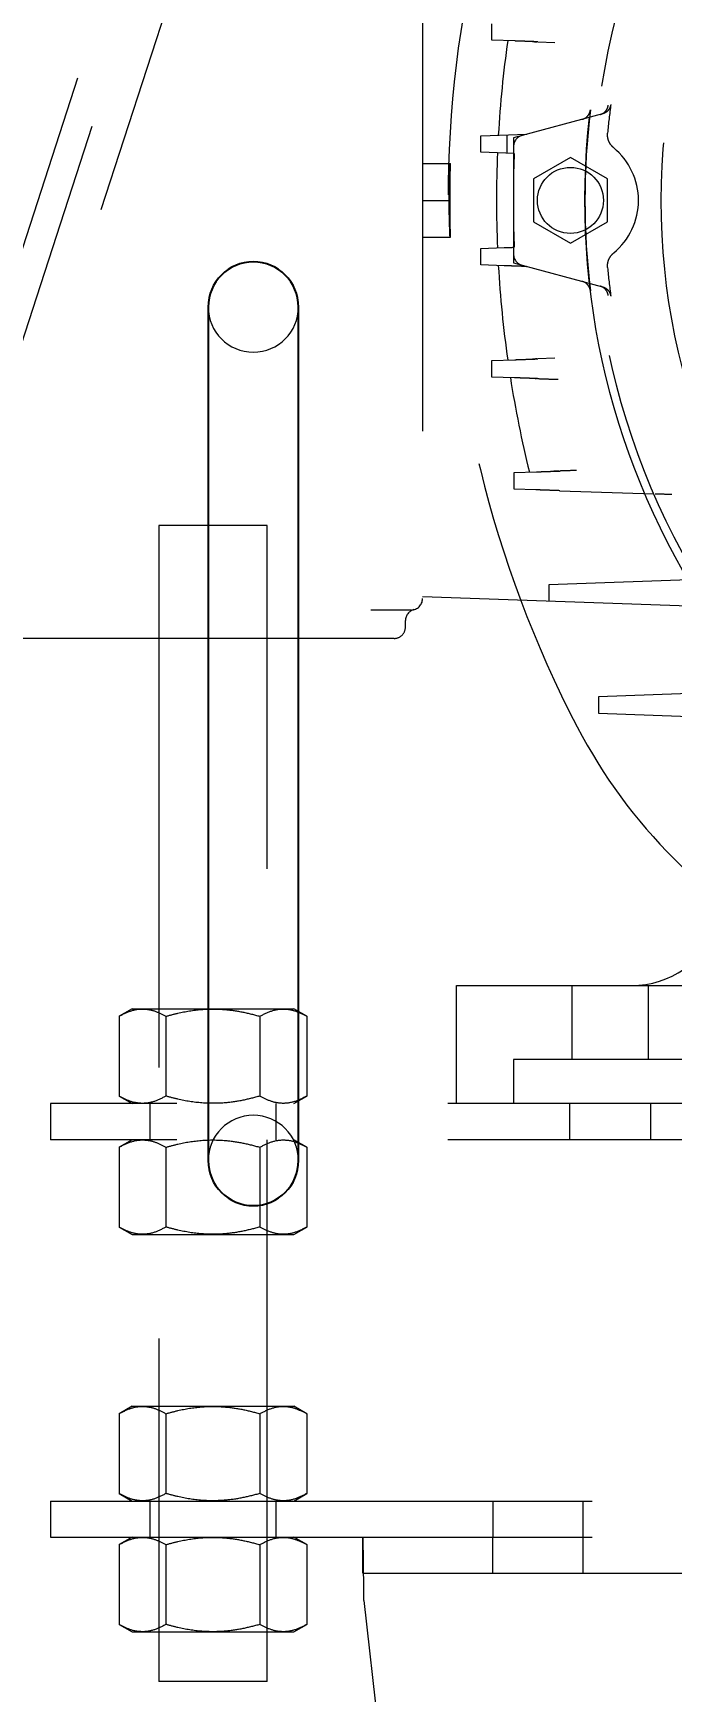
# Model space of a CAD drawing. Header units: millimetres. Extents: x 1293 to 41893, y 1011 to 26911.
# Drawn here: x 16592.9 to 16667.7, y 6596.1 to 6790.5 of the extents above; entities that cross this region are included whole.
import ezdxf

# ---------------------------------------------------------------- set-up
doc = ezdxf.new("R2010")
doc.units = ezdxf.units.MM
doc.header["$LTSCALE"] = 50
doc.linetypes.add('HIDDEN', pattern=[1.905, 1.27, -0.635])
doc.layers.add('CAPA_1', color=7, linetype='Continuous')
doc.styles.add('SLDTEXTSTYLE0', font='TXT', dxfattribs={"width": 0.75})
doc.dimstyles.new('SLDDIMSTYLE0', dxfattribs={"dimtxt": 100, "dimasz": 100, "dimexe": 0, "dimexo": 0.0625, "dimgap": 25, "dimtad": 2, "dimdec": 0, "dimlfac": 1.5, "dimrnd": 1e-09, "dimzin": 12, "dimdsep": 46, "dimtxsty": 'SLDTEXTSTYLE0', "dimsah": 1, "dimcen": 0.09, "dimadec": 0, "dimazin": 3, "dimtfac": 1, "dimtdec": 0, "dimtofl": 0, "dimtmove": 0, "dimatfit": 3, "dimfxl": 1, "dimfrac": 2, "dimtolj": 1, "dimtzin": 12, "dimarcsym": 0})

# ---------------------------------------------------------------- blocks, each defined once
blk = doc.blocks.new('_D_5')
at = {"layer": 'CAPA_1', "transparency": 16777216}
for p, q in [((11574.4, 7831.18), (17588.06, 7831.18)), ((17538.06, 7831.18), (17538.06, 4708.49)), ((16485.16, 4708.49), (17588.06, 4708.49))]:
    blk.add_line(p, q, dxfattribs=at)
for points in [[(17538.06, 7831.18), (17522.68, 7731.18), (17553.45, 7731.18)], [(17538.06, 4708.49), (17553.45, 4808.49), (17522.68, 4808.49)]]:
    blk.add_solid(points, dxfattribs=at)
at = {"layer": 'CAPA_1', "transparency": 16777216, "insert": (17409.15, 6122.06), "char_height": 100, "attachment_point": 1, "rotation": 90, "style": 'SLDTEXTSTYLE0'}
blk.add_mtext('4684', dxfattribs=at)
blk = doc.blocks.new('_D_14')
at = {"layer": 'CAPA_1', "transparency": 16777216}
for p, q in [((14179.91, 6343.65), (14179.91, 7568.73)), ((16745.16, 6492), (16745.16, 7568.73)), ((14179.91, 7518.73), (16745.16, 7518.73))]:
    blk.add_line(p, q, dxfattribs=at)
for points in [[(14179.91, 7518.73), (14279.91, 7503.34), (14279.91, 7534.11)], [(16745.16, 7518.73), (16645.16, 7534.11), (16645.16, 7503.34)]]:
    blk.add_solid(points, dxfattribs=at)
at = {"layer": 'CAPA_1', "transparency": 16777216, "insert": (15314.76, 7647.63), "char_height": 100, "attachment_point": 1, "style": 'SLDTEXTSTYLE0'}
blk.add_mtext('3848', dxfattribs=at)
blk = doc.blocks.new('_D_15')
at = {"layer": 'CAPA_1', "transparency": 16777216}
for p, q in [((6530.12, 8742.38), (6530.12, 9415.65)), ((16745.16, 6492), (16745.16, 9415.65)), ((6530.12, 9365.65), (16745.16, 9365.65))]:
    blk.add_line(p, q, dxfattribs=at)
for points in [[(6530.12, 9365.65), (6630.12, 9350.26), (6630.12, 9381.03)], [(16745.16, 9365.65), (16645.16, 9381.03), (16645.16, 9350.26)]]:
    blk.add_solid(points, dxfattribs=at)
at = {"layer": 'CAPA_1', "transparency": 16777216, "insert": (11452.92, 9494.55), "char_height": 100, "attachment_point": 1, "style": 'SLDTEXTSTYLE0'}
blk.add_mtext('15323', dxfattribs=at)

msp = doc.modelspace()

# ---------------------------------------------------------------- linework, layer by layer
at = {"color": 1, "linetype": 'HIDDEN', "lineweight": 18}
for p, q in [((16580.1618891, 6719.2041875), (16617.0379171, 6832.6969317)), ((16620.4301205, 6830.1927884), (16584.3781378, 6719.2361948)), ((16578.4952224, 6724.8616082), (16612.4050482, 6829.2253209)), ((16638.4952224, 6807.3568216), (16638.4952224, 6724.2347861)), ((16646.61919, 6789.6690974), (16646.61919, 6791.6004749)), ((16649.3228364, 6789.574684), (16646.61919, 6789.6690974)), ((16651.9998771, 6789.4811996), (16654.002747, 6789.4112579)), ((16659.5817422, 6781.0267774), (16649.1618891, 6778.2347861)), ((16645.324121, 6778.4671416), (16650.7341147, 6778.6560627)), ((16645.324121, 6776.535764), (16645.324121, 6778.4671416)), ((16649.1618891, 6778.2347861), (16649.1618891, 6763.5681195)), ((16638.4952224, 6775.2347861), (16641.7723509, 6775.2347861)), ((16649.2445392, 6776.39886), (16645.324121, 6776.535764)), ((16655.8285557, 6775.9051551), (16651.4952224, 6773.403304)), ((16660.1618891, 6773.403304), (16655.8285557, 6775.9051551)), ((16651.4952224, 6773.403304), (16651.4952224, 6768.3996016)), ((16660.1618891, 6768.3996016), (16660.1618891, 6773.403304)), ((16638.4952224, 6770.9014528), (16641.7454763, 6770.9014528)), ((16651.4952224, 6768.3996016), (16655.8285557, 6765.8977505)), ((16655.8285557, 6765.8977505), (16660.1618891, 6768.3996016)), ((16638.4952224, 6766.5681195), (16641.6849647, 6766.5681195)), ((16641.6849647, 6766.5681195), (16641.7723509, 6766.5681195)), ((16645.324121, 6765.2671416), (16648.0669072, 6765.3629218)), ((16645.324121, 6763.335764), (16645.324121, 6765.2671416)), ((16648.0534741, 6763.2404529), (16645.324121, 6763.335764)), ((16649.1618891, 6763.5681195), (16659.5817422, 6760.7761283)), ((16650.6780892, 6763.1487994), (16650.7341147, 6763.1468429)), ((16646.61919, 6752.1338083), (16649.3228364, 6752.2282217)), ((16646.61919, 6750.2024307), (16646.61919, 6752.1338083)), ((16654.002747, 6752.3916478), (16651.9998771, 6752.321706)), ((16649.2830921, 6750.1094052), (16646.61919, 6750.2024307)), ((16651.7069783, 6750.0247612), (16651.8493837, 6750.0197883)), ((16649.2445922, 6739.0004749), (16651.8563355, 6739.091679)), ((16649.2445922, 6737.0690974), (16649.2445922, 6739.0004749)), ((16651.7915007, 6736.9801574), (16649.2445922, 6737.0690974)), ((16654.6028027, 6736.8819845), (16665.6164885, 6736.4973782)), ((16620.2785557, 6732.8014528), (16607.5785557, 6732.8014528)), ((16607.5785557, 6732.8014528), (16607.5785557, 6597.3347861)), ((16620.2785557, 6597.3347861), (16620.2785557, 6732.8014528)), ((16673.0369297, 6726.5569529), (16653.2833195, 6725.8671416)), ((16675.2327576, 6723.1692728), (16638.4952224, 6724.4521758)), ((16653.2833195, 6725.8671416), (16653.2833195, 6723.935764)), ((16637.1618891, 6722.9014528), (16632.4438643, 6722.9014528)), ((16636.4952224, 6720.9014528), (16636.4952224, 6721.6527973)), ((16635.1618891, 6719.5681195), (16585.9390717, 6719.5681195)), ((16682.8658615, 6713.5634253), (16659.1087367, 6712.7338083)), ((16659.1087367, 6712.7338083), (16659.1087367, 6710.8024307)), ((16659.1087367, 6710.8024307), (16678.6645962, 6710.119525)), ((16642.4952224, 6665.0681195), (16642.4952224, 6678.9014528)), ((16642.4952224, 6678.9014528), (16675.026342, 6678.9014528)), ((16655.9952224, 6678.9014528), (16655.9952224, 6670.2347861)), ((16664.9952224, 6670.2347861), (16664.9952224, 6678.9014528)), ((16604.4508771, 6676.1763861), (16602.9303557, 6675.2985127)), ((16604.4508771, 6676.1763861), (16623.4062344, 6676.1763861)), ((16624.9267557, 6675.2985127), (16623.4062344, 6676.1763861)), ((16602.9303557, 6675.2985127), (16602.9303557, 6665.9459929)), ((16608.4289718, 6675.2982333), (16608.4289718, 6665.9462723)), ((16619.4281397, 6675.2982333), (16619.4281397, 6665.9462723)), ((16624.9267557, 6675.2985127), (16624.9267557, 6665.9459929)), ((16687.0424019, 6670.2347861), (16649.1618891, 6670.2347861)), ((16649.1618891, 6670.2347861), (16649.1618891, 6665.0681195)), ((16594.8785557, 6665.0681195), (16594.8785557, 6660.8347861)), ((16895.4452224, 6665.0681195), (16594.8785557, 6665.0681195)), ((16602.9303557, 6665.9459929), (16604.4508771, 6665.0681195)), ((16606.5202224, 6665.0681195), (16606.5202224, 6660.8347861)), ((16621.3368891, 6660.8347861), (16621.3368891, 6665.0681195)), ((16623.4062344, 6665.0681195), (16624.9267557, 6665.9459929)), ((16655.7327224, 6665.0681195), (16655.7327224, 6660.8347861)), ((16665.2577224, 6660.8347861), (16665.2577224, 6665.0681195)), ((16895.4452224, 6660.8347861), (16594.8785557, 6660.8347861)), ((16604.4508771, 6660.8347861), (16602.9303557, 6659.9569127)), ((16624.9267557, 6659.9569127), (16623.4062344, 6660.8347861)), ((16602.9303557, 6659.9569127), (16602.9303557, 6650.6043929)), ((16608.4289718, 6659.9566333), (16608.4289718, 6650.6046723)), ((16619.4281397, 6659.9566333), (16619.4281397, 6650.6046723)), ((16624.9267557, 6659.9569127), (16624.9267557, 6650.6043929)), ((16602.9303557, 6650.6043929), (16604.4508771, 6649.7265195)), ((16623.4062344, 6649.7265195), (16624.9267557, 6650.6043929)), ((16604.4508771, 6649.7265195), (16623.4062344, 6649.7265195)), ((16604.4508771, 6629.6097195), (16602.9303557, 6628.7318461)), ((16604.4508771, 6629.6097195), (16623.4062344, 6629.6097195)), ((16624.9267557, 6628.7318461), (16623.4062344, 6629.6097195)), ((16602.9303557, 6628.7318461), (16602.9303557, 6619.3793262)), ((16608.4289718, 6628.7315667), (16608.4289718, 6619.3796056)), ((16619.4281397, 6628.7315667), (16619.4281397, 6619.3796056)), ((16624.9267557, 6628.7318461), (16624.9267557, 6619.3793262)), ((16594.8785557, 6618.5014528), (16594.8785557, 6614.2681195)), ((16594.8785557, 6618.5014528), (16895.4452224, 6618.5014528)), ((16602.9303557, 6619.3793262), (16604.4508771, 6618.5014528)), ((16606.5202224, 6618.5014528), (16606.5202224, 6614.2681195)), ((16621.3368891, 6614.2681195), (16621.3368891, 6618.5014528)), ((16623.4062344, 6618.5014528), (16624.9267557, 6619.3793262)), ((16646.7368891, 6618.5014528), (16646.7368891, 6614.2681195)), ((16657.3202224, 6614.2681195), (16657.3202224, 6618.5014528)), ((16594.8785557, 6614.2681195), (16895.4452224, 6614.2681195)), ((16604.4508771, 6614.2681195), (16602.9303557, 6613.3902461)), ((16624.9267557, 6613.3902461), (16623.4062344, 6614.2681195)), ((16631.5098051, 6610.0347861), (16631.5098051, 6614.2681195)), ((16646.7373395, 6610.0347861), (16646.7373395, 6614.2681195)), ((16657.3206728, 6610.0347861), (16657.3206728, 6614.2681195)), ((16602.9303557, 6613.3902461), (16602.9303557, 6604.0377262)), ((16608.4289718, 6613.3899667), (16608.4289718, 6604.0380056)), ((16619.4281397, 6613.3899667), (16619.4281397, 6604.0380056)), ((16624.9267557, 6613.3902461), (16624.9267557, 6604.0377262)), ((16631.5098051, 6610.0347861), (16858.8148739, 6610.0347861)), ((16631.6278125, 6606.8597861), (16646.2693759, 6475.5704402)), ((16602.9303557, 6604.0377262), (16604.4508771, 6603.1598528)), ((16623.4062344, 6603.1598528), (16624.9267557, 6604.0377262)), ((16604.4508771, 6603.1598528), (16623.4062344, 6603.1598528)), ((16620.2785557, 6597.3347861), (16607.5785557, 6597.3347861))]:
    msp.add_line(p, q, dxfattribs=at)
at = {"color": 7, "linetype": 'Continuous', "lineweight": 25}
for p, q in [((16613.3742224, 6758.4014528), (16613.3742224, 6658.4014528)), ((16623.9575557, 6658.4014528), (16623.9575557, 6758.4014528))]:
    msp.add_line(p, q, dxfattribs=at)
at = {"color": 1, "linetype": 'HIDDEN', "lineweight": 18}
for centre, radius in [((16745.1618891, 6770.9014528), 86.6666667), ((16745.1618891, 6770.9014528), 78.6905989), ((16655.8285557, 6770.9014528), 3.8666667)]:
    msp.add_circle(centre, radius, dxfattribs=at)
for centre, radius, start, end in [((16745.1618891, 6770.9014528), 87.6666667, 284.612553005, 246.148151583), ((16774.8285557, 6770.9014528), 133.3333333, 152.438299416, 207.561696216), ((16780.4952224, 6770.9014528), 133.3333333, 171.936532793, 176.716224395), ((16745.1618891, 6770.9014528), 87.6317521, 173.043974829, 186.95601396), ((16745.1618891, 6770.9014528), 85.3414928, 172.431047196, 174.701383841), ((16650.4952224, 6777.2116835), 1.3333333, 105, 180), ((16655.8285557, 6770.9014528), 7.9760566, 309.54155704, 50.45844296), ((16780.4952224, 6770.9014528), 133.3333333, 177.607459727, 182.392519713), ((16780.4952224, 6770.9014528), 131.3657616, 177.601580239, 178.726884937), ((16780.4952224, 6770.9014528), 131.3657616, 181.273115063, 182.398419761), ((16650.4952224, 6764.5912221), 1.3333333, 180, 255), ((16780.4952224, 6770.9014528), 133.3333333, 183.283775605, 188.063467207), ((16745.1618891, 6770.9014528), 85.3414928, 185.298616159, 187.568952804), ((16618.6658891, 6758.4014528), 5.2916667, 180, 0), ((16780.4952224, 6770.9014528), 133.3333333, 188.963851712, 193.815287783), ((16637.8285557, 6721.6527973), 1.3333333, 104.477512186, 180), ((16637.1618891, 6724.2347861), 1.3333333, 270, 0), ((16635.1618891, 6720.9014528), 1.3333333, 269.999999999, 360), ((16712.7726407, 6738.5122045), 63.3333333, 207.561700584, 242.438299416), ((16663.026342, 6689.5681195), 10.6666667, 270, 340), ((16618.6658891, 6658.4014528), 5.2916667, 0, 180)]:
    msp.add_arc(centre, radius, start, end, dxfattribs=at)
at = {"color": 7, "linetype": 'Continuous', "lineweight": 25}
for centre, start, end in [((16618.6658891, 6758.4014528), 0, 180), ((16618.6658891, 6658.4014528), 180, 0)]:
    msp.add_arc(centre, 5.2916667, start, end, dxfattribs=at)
at = {"color": 1, "linetype": 'HIDDEN', "lineweight": 18}
for points, knots in [([(16651.9998771, 6789.4811996), (16651.6561608, 6789.4932025), (16650.9676499, 6789.5172458), (16650.1705008, 6789.5450829), (16649.5759516, 6789.565845), (16649.4073476, 6789.5717328), (16649.3228364, 6789.574684)], [0, 0, 0, 0, 0.24941103337, 0.4996043657, 0.74918154538, 1, 1, 1, 1]), ([(16651.3704071, 6789.5031812), (16651.4403721, 6789.500738), (16651.5360724, 6789.4973961), (16651.8071929, 6789.4879283), (16651.8801013, 6789.4853823)], [0, 0, 0, 0, 0.7310851091, 1, 1, 1, 1]), ([(16657.1962343, 6780.3875825), (16657.3206714, 6780.4326296), (16657.5696352, 6780.5227562), (16657.8703912, 6780.7889344), (16658.0930216, 6781.124161), (16658.1477401, 6781.3840741), (16658.1751597, 6781.5143172)], [0, 0, 0, 0, 0.2495289784, 0.4992374875, 0.7490665341, 1, 1, 1, 1]), ([(16659.2980022, 6780.9507495), (16659.4212652, 6780.995345), (16659.6677912, 6781.0845361), (16659.9489206, 6781.333616), (16660.1764179, 6781.6579638), (16660.2353689, 6781.9151293), (16660.2698308, 6782.0654645)], [0, 0, 0, 0, 0.25003945614, 0.50007891228, 0.70775347385, 1, 1, 1, 1]), ([(16660.5639714, 6782.1425707), (16660.5355658, 6782.0140246), (16660.4787305, 6781.7568234), (16660.2554846, 6781.4254997), (16659.9547431, 6781.1615028), (16659.7062517, 6781.0717494), (16659.5817422, 6781.0267774)], [0, 0, 0, 0, 0.249511256, 0.4992341216, 0.7490854265, 1, 1, 1, 1]), ([(16648.429742, 6776.4273134), (16648.427613, 6776.8283285), (16648.4238112, 6777.544428), (16648.4189672, 6778.260201), (16648.4168358, 6778.5751416)], [0, 0, 0, 0, 0.5599992833, 1, 1, 1, 1]), ([(16660.9064142, 6777.0522928), (16660.788415, 6777.1643677), (16660.5520989, 6777.3888193), (16660.3151885, 6777.8206752), (16660.1742849, 6778.2931686), (16660.1814721, 6778.6193294), (16660.1850665, 6778.7824442)], [0, 0, 0, 0, 0.24955397392, 0.4997800876, 0.74983716159, 1, 1, 1, 1]), ([(16641.6849647, 6775.2347861), (16641.654181, 6774.4261142), (16641.5992076, 6772.9819917), (16641.5794779, 6771.5371985), (16641.5707964, 6770.9014528)], [0, 0, 0, 0, 0.55997458657, 1, 1, 1, 1]), ([(16641.7454763, 6770.9014528), (16641.7410117, 6771.7104032), (16641.7330392, 6773.1549388), (16641.7603392, 6774.5992844), (16641.7723509, 6775.2347861)], [0, 0, 0, 0, 0.5600072011, 1, 1, 1, 1]), ([(16641.5707964, 6770.9014528), (16641.5826352, 6770.0923303), (16641.6037748, 6768.6475391), (16641.6601578, 6767.2034703), (16641.6849647, 6766.5681195)], [0, 0, 0, 0, 0.56002736728, 1, 1, 1, 1]), ([(16641.7723509, 6766.5681195), (16641.7578532, 6767.3769636), (16641.7319641, 6768.8213417), (16641.7413475, 6770.2658581), (16641.7454763, 6770.9014528)], [0, 0, 0, 0, 0.5599947585, 1, 1, 1, 1]), ([(16648.0669072, 6765.3629218), (16648.1638876, 6765.3663084), (16648.3585287, 6765.3731054), (16648.8934791, 6765.3917863), (16649.1618891, 6765.4011594)], [0, 0, 0, 0, 0.4982524461, 1, 1, 1, 1]), ([(16660.1850665, 6763.0204614), (16660.1814544, 6763.1831687), (16660.1742205, 6763.5090275), (16660.3147696, 6763.9812358), (16660.5516576, 6764.4135652), (16660.7881574, 6764.6382593), (16660.9064142, 6764.7506128)], [0, 0, 0, 0, 0.2495455991, 0.4997723601, 0.7498716389, 1, 1, 1, 1]), ([(16650.6780892, 6763.1487994), (16650.3412043, 6763.1605636), (16649.666384, 6763.1841289), (16648.8846579, 6763.2114274), (16648.3016891, 6763.2317851), (16648.1363602, 6763.2375585), (16648.0534741, 6763.2404529)], [0, 0, 0, 0, 0.2494153535, 0.4996085008, 0.7491337571, 1, 1, 1, 1]), ([(16658.1751597, 6760.2885884), (16658.1479566, 6760.4181029), (16658.0935306, 6760.6772258), (16657.8719317, 6761.0121984), (16657.5710683, 6761.279433), (16657.3213629, 6761.3699598), (16657.1962343, 6761.4153232)], [0, 0, 0, 0, 0.24952736442, 0.49923548648, 0.74906435384, 1, 1, 1, 1]), ([(16660.2698308, 6759.7374411), (16660.2353717, 6759.8877676), (16660.1764221, 6760.1449332), (16659.9489273, 6760.4692838), (16659.6677912, 6760.7183695), (16659.4212652, 6760.8075606), (16659.2980022, 6760.8521562)], [0, 0, 0, 0, 0.292229685, 0.4999211507, 0.7499605754, 1, 1, 1, 1]), ([(16659.5817422, 6760.7761283), (16659.7055745, 6760.7314641), (16659.9533378, 6760.6421002), (16660.2539673, 6760.3791277), (16660.4782193, 6760.0475602), (16660.5353482, 6759.789587), (16660.5639714, 6759.6603349)], [0, 0, 0, 0, 0.2495306326, 0.4992598642, 0.7491147358, 1, 1, 1, 1]), ([(16649.3228364, 6752.2282217), (16649.4067357, 6752.2311515), (16649.5747943, 6752.2370202), (16650.1671398, 6752.2577054), (16650.9647688, 6752.2855592), (16651.6542254, 6752.3096356), (16651.9998771, 6752.321706)], [0, 0, 0, 0, 0.24942401288, 0.4996209865, 0.74914024472, 1, 1, 1, 1]), ([(16651.8800561, 6752.3175218), (16651.808131, 6752.3150101), (16651.5366329, 6752.3055291), (16651.44083, 6752.3021836), (16651.3704071, 6752.2997244)], [0, 0, 0, 0, 0.2649192815, 1, 1, 1, 1]), ([(16651.971944, 6750.0155084), (16651.6262948, 6750.0275788), (16650.933922, 6750.0517569), (16650.1325063, 6750.079743), (16649.5362309, 6750.1005654), (16649.3675835, 6750.1064547), (16649.2830921, 6750.1094052)], [0, 0, 0, 0, 0.2494154218, 0.4996060685, 0.749305384, 1, 1, 1, 1]), ([(16651.971944, 6750.0155084), (16652.4205335, 6749.9998433), (16653.2215864, 6749.9718699), (16654.0228857, 6749.943888), (16654.3754575, 6749.9315759)], [0, 0, 0, 0, 0.559999987, 1, 1, 1, 1]), ([(16651.8563355, 6739.091679), (16651.9435329, 6739.094724), (16652.11819, 6739.1008232), (16652.7355315, 6739.1223812), (16653.5680679, 6739.151454), (16654.288764, 6739.1766213), (16654.6499426, 6739.1892339)], [0, 0, 0, 0, 0.2494542163, 0.4996586507, 0.749252758, 1, 1, 1, 1]), ([(16654.5277093, 6739.1849654), (16654.4028717, 6739.180606), (16654.0691901, 6739.1689536), (16653.9464265, 6739.1646666), (16653.8695914, 6739.1619835)], [0, 0, 0, 0, 0.37412187584, 1, 1, 1, 1]), ([(16656.5525756, 6739.2556753), (16656.1973611, 6739.243271), (16655.5630495, 6739.2211203), (16654.9289475, 6739.198977), (16654.6499426, 6739.1892339)], [0, 0, 0, 0, 0.560000021, 1, 1, 1, 1]), ([(16654.6028027, 6736.8819845), (16654.2405169, 6736.8946358), (16653.5148336, 6736.9199773), (16652.6760073, 6736.9492697), (16652.0541983, 6736.9709838), (16651.8791181, 6736.9770977), (16651.7915007, 6736.9801574)], [0, 0, 0, 0, 0.24943201926, 0.49962940546, 0.74959364641, 1, 1, 1, 1]), ([(16667.708563, 6736.4243213), (16667.3409183, 6736.4371597), (16666.6844099, 6736.4600855), (16666.0300652, 6736.4829357), (16665.7421536, 6736.4929898)], [0, 0, 0, 0, 0.5599999987, 1, 1, 1, 1]), ([(16602.9303557, 6675.2985127), (16603.4076068, 6675.5442037), (16604.372459, 6676.0409138), (16605.8019953, 6676.2225319), (16607.1685125, 6675.9557107), (16608.0062602, 6675.518727), (16608.4289718, 6675.2982333)], [0, 0, 0, 0, 0.2646087012, 0.5349559654, 0.7653476593, 1, 1, 1, 1]), ([(16608.4289718, 6675.2982333), (16608.8892327, 6675.4236273), (16610.245777, 6675.7932057), (16612.5828094, 6676.172649), (16615.1532787, 6676.1613671), (16617.4486516, 6675.8254959), (16618.7661072, 6675.4745744), (16619.4281397, 6675.2982333)], [0, 0, 0, 0, 0.1282262528, 0.3779260775, 0.6337213217, 0.8159418788, 1, 1, 1, 1]), ([(16619.4281397, 6675.2982333), (16619.9054066, 6675.5439723), (16620.8702898, 6676.0407789), (16622.2998423, 6676.2225455), (16623.6663449, 6675.9558613), (16624.5040603, 6675.5189633), (16624.9267557, 6675.2985127)], [0, 0, 0, 0, 0.2646202519, 0.5349786934, 0.7653589927, 1, 1, 1, 1]), ([(16608.4289718, 6665.9462723), (16607.9517048, 6665.7005334), (16606.9868216, 6665.2037267), (16605.5572692, 6665.0219601), (16604.1907665, 6665.2886443), (16603.3530512, 6665.7255423), (16602.9303557, 6665.9459929)], [0, 0, 0, 0, 0.2646202519, 0.5349786934, 0.7653589927, 1, 1, 1, 1]), ([(16619.4281397, 6665.9462723), (16618.772246, 6665.7714421), (16617.4548834, 6665.4202956), (16615.1832076, 6665.0867254), (16612.6071657, 6665.0695558), (16610.2687679, 6665.44504), (16608.8892253, 6665.8208813), (16608.4289718, 6665.9462723)], [0, 0, 0, 0, 0.1823633081, 0.3662767299, 0.6156618925, 0.8717741945, 1, 1, 1, 1]), ([(16624.9267557, 6665.9459929), (16624.4495047, 6665.700302), (16623.4846525, 6665.2035918), (16622.0551161, 6665.0219738), (16620.688599, 6665.2887949), (16619.8508512, 6665.7257786), (16619.4281397, 6665.9462723)], [0, 0, 0, 0, 0.2646087012, 0.5349559654, 0.7653476593, 1, 1, 1, 1]), ([(16602.9303557, 6659.9569127), (16603.4076068, 6660.2026037), (16604.372459, 6660.6993138), (16605.8019953, 6660.8809319), (16607.1685125, 6660.6141107), (16608.0062602, 6660.177127), (16608.4289718, 6659.9566333)], [0, 0, 0, 0, 0.2646087012, 0.5349559654, 0.7653476593, 1, 1, 1, 1]), ([(16608.4289718, 6659.9566333), (16608.8892327, 6660.0820273), (16610.245777, 6660.4516057), (16612.5828094, 6660.831049), (16615.1532787, 6660.8197671), (16617.4486516, 6660.4838959), (16618.7661072, 6660.1329744), (16619.4281397, 6659.9566333)], [0, 0, 0, 0, 0.1282262528, 0.3779260775, 0.6337213217, 0.8159418788, 1, 1, 1, 1]), ([(16619.4281397, 6659.9566333), (16619.9054066, 6660.2023723), (16620.8702898, 6660.6991789), (16622.2998423, 6660.8809455), (16623.6663449, 6660.6142613), (16624.5040603, 6660.1773633), (16624.9267557, 6659.9569127)], [0, 0, 0, 0, 0.2646202519, 0.5349786934, 0.7653589927, 1, 1, 1, 1]), ([(16608.4289718, 6650.6046723), (16607.9517048, 6650.3589334), (16606.9868216, 6649.8621267), (16605.5572692, 6649.6803601), (16604.1907665, 6649.9470443), (16603.3530512, 6650.3839423), (16602.9303557, 6650.6043929)], [0, 0, 0, 0, 0.2646202519, 0.5349786934, 0.7653589927, 1, 1, 1, 1]), ([(16619.4281397, 6650.6046723), (16618.772246, 6650.4298421), (16617.4548834, 6650.0786956), (16615.1832076, 6649.7451254), (16612.6071657, 6649.7279558), (16610.2687679, 6650.10344), (16608.8892253, 6650.4792813), (16608.4289718, 6650.6046723)], [0, 0, 0, 0, 0.1823633081, 0.3662767299, 0.6156618925, 0.8717741945, 1, 1, 1, 1]), ([(16624.9267557, 6650.6043929), (16624.4495047, 6650.358702), (16623.4846525, 6649.8619918), (16622.0551161, 6649.6803738), (16620.688599, 6649.9471949), (16619.8508512, 6650.3841786), (16619.4281397, 6650.6046723)], [0, 0, 0, 0, 0.2646087012, 0.5349559654, 0.7653476593, 1, 1, 1, 1]), ([(16602.9303557, 6628.7318461), (16603.4076068, 6628.977537), (16604.372459, 6629.4742472), (16605.8019953, 6629.6558652), (16607.1685125, 6629.3890441), (16608.0062602, 6628.9520603), (16608.4289718, 6628.7315667)], [0, 0, 0, 0, 0.2646087012, 0.5349559654, 0.7653476593, 1, 1, 1, 1]), ([(16608.4289718, 6628.7315667), (16608.8892327, 6628.8569606), (16610.245777, 6629.226539), (16612.5828094, 6629.6059824), (16615.1532787, 6629.5947005), (16617.4486516, 6629.2588293), (16618.7661072, 6628.9079077), (16619.4281397, 6628.7315667)], [0, 0, 0, 0, 0.1282262528, 0.3779260775, 0.6337213217, 0.8159418788, 1, 1, 1, 1]), ([(16619.4281397, 6628.7315667), (16619.9054066, 6628.9773056), (16620.8702898, 6629.4741122), (16622.2998423, 6629.6558788), (16623.6663449, 6629.3891947), (16624.5040603, 6628.9522966), (16624.9267557, 6628.7318461)], [0, 0, 0, 0, 0.2646202519, 0.5349786934, 0.7653589927, 1, 1, 1, 1]), ([(16608.4289718, 6619.3796056), (16607.9517048, 6619.1338667), (16606.9868216, 6618.6370601), (16605.5572692, 6618.4552935), (16604.1907665, 6618.7219776), (16603.3530512, 6619.1588757), (16602.9303557, 6619.3793262)], [0, 0, 0, 0, 0.2646202519, 0.5349786934, 0.7653589927, 1, 1, 1, 1]), ([(16619.4281397, 6619.3796056), (16618.772246, 6619.2047754), (16617.4548834, 6618.8536289), (16615.1832076, 6618.5200587), (16612.6071657, 6618.5028891), (16610.2687679, 6618.8783733), (16608.8892253, 6619.2542146), (16608.4289718, 6619.3796056)], [0, 0, 0, 0, 0.1823633081, 0.3662767299, 0.6156618925, 0.8717741945, 1, 1, 1, 1]), ([(16624.9267557, 6619.3793262), (16624.4495047, 6619.1336353), (16623.4846525, 6618.6369251), (16622.0551161, 6618.4553071), (16620.688599, 6618.7221282), (16619.8508512, 6619.159112), (16619.4281397, 6619.3796056)], [0, 0, 0, 0, 0.2646087012, 0.5349559654, 0.7653476593, 1, 1, 1, 1]), ([(16602.9303557, 6613.3902461), (16603.4076068, 6613.635937), (16604.372459, 6614.1326472), (16605.8019953, 6614.3142652), (16607.1685125, 6614.0474441), (16608.0062602, 6613.6104603), (16608.4289718, 6613.3899667)], [0, 0, 0, 0, 0.2646087012, 0.5349559654, 0.7653476593, 1, 1, 1, 1]), ([(16608.4289718, 6613.3899667), (16608.8892327, 6613.5153606), (16610.245777, 6613.884939), (16612.5828094, 6614.2643824), (16615.1532787, 6614.2531005), (16617.4486516, 6613.9172293), (16618.7661072, 6613.5663077), (16619.4281397, 6613.3899667)], [0, 0, 0, 0, 0.1282262528, 0.3779260775, 0.6337213217, 0.8159418788, 1, 1, 1, 1]), ([(16619.4281397, 6613.3899667), (16619.9054066, 6613.6357056), (16620.8702898, 6614.1325122), (16622.2998423, 6614.3142788), (16623.6663449, 6614.0475947), (16624.5040603, 6613.6106966), (16624.9267557, 6613.3902461)], [0, 0, 0, 0, 0.2646202519, 0.5349786934, 0.7653589927, 1, 1, 1, 1]), ([(16608.4289718, 6604.0380056), (16607.9517048, 6603.7922667), (16606.9868216, 6603.2954601), (16605.5572692, 6603.1136935), (16604.1907665, 6603.3803776), (16603.3530512, 6603.8172757), (16602.9303557, 6604.0377262)], [0, 0, 0, 0, 0.2646202519, 0.5349786934, 0.7653589927, 1, 1, 1, 1]), ([(16619.4281397, 6604.0380056), (16618.772246, 6603.8631754), (16617.4548834, 6603.5120289), (16615.1832076, 6603.1784587), (16612.6071657, 6603.1612891), (16610.2687679, 6603.5367733), (16608.8892253, 6603.9126146), (16608.4289718, 6604.0380056)], [0, 0, 0, 0, 0.18236330809, 0.36627672985, 0.6156618925, 0.87177419452, 1, 1, 1, 1]), ([(16624.9267557, 6604.0377262), (16624.4495047, 6603.7920353), (16623.4846525, 6603.2953251), (16622.0551161, 6603.1137071), (16620.688599, 6603.3805282), (16619.8508512, 6603.817512), (16619.4281397, 6604.0380056)], [0, 0, 0, 0, 0.2646087012, 0.5349559654, 0.7653476593, 1, 1, 1, 1])]:
    msp.add_open_spline(points, degree=3, knots=knots, dxfattribs=at)
msp.add_open_spline([(16631.6278125, 6606.8597861), (16631.6228955, 6607.3446579), (16631.6130616, 6608.3144013), (16631.5983106, 6609.7130903), (16631.5835597, 6611.0022331), (16631.5688088, 6612.131791), (16631.5540579, 6613.0602162), (16631.5393069, 6613.7448854), (16631.524556, 6614.1854044), (16631.5147221, 6614.2405478), (16631.5098051, 6614.2681195)], degree=3, dxfattribs=at)

# ---------------------------------------------------------------- dimensions: what is measured, and where the dimension line sits
at = {"layer": 'CAPA_1'}
for base, p1, picture, middle in [((16745.1618891, 9365.6463094), (6530.1246702, 8678.8772747), '_D_15', (11637.6432797, 9365.6463094)), ((16745.1618891, 7518.725443), (14179.9148163, 6280.1529069), '_D_14', (15462.5383527, 7518.725443))]:
    dim = msp.add_linear_dim(base=base, p1=p1, p2=(16745.1618891, 6428.5014528), dimstyle='SLDDIMSTYLE0', dxfattribs=at)
    dim.commit()
    dim.dimension.update_dxf_attribs({"geometry": picture, "text_midpoint": middle, "dimtype": 160})
dim = msp.add_linear_dim(base=(17538.0605071, 4708.4929069), p1=(11510.8968592, 7831.1769069), p2=(16421.6646746, 4708.4929069), angle=90, dimstyle='SLDDIMSTYLE0', dxfattribs=at)
dim.commit()
dim.dimension.update_dxf_attribs({"geometry": '_D_5', "text_midpoint": (17538.0605071, 6269.8349069), "dimtype": 160})

doc.saveas('drawing.dxf')
